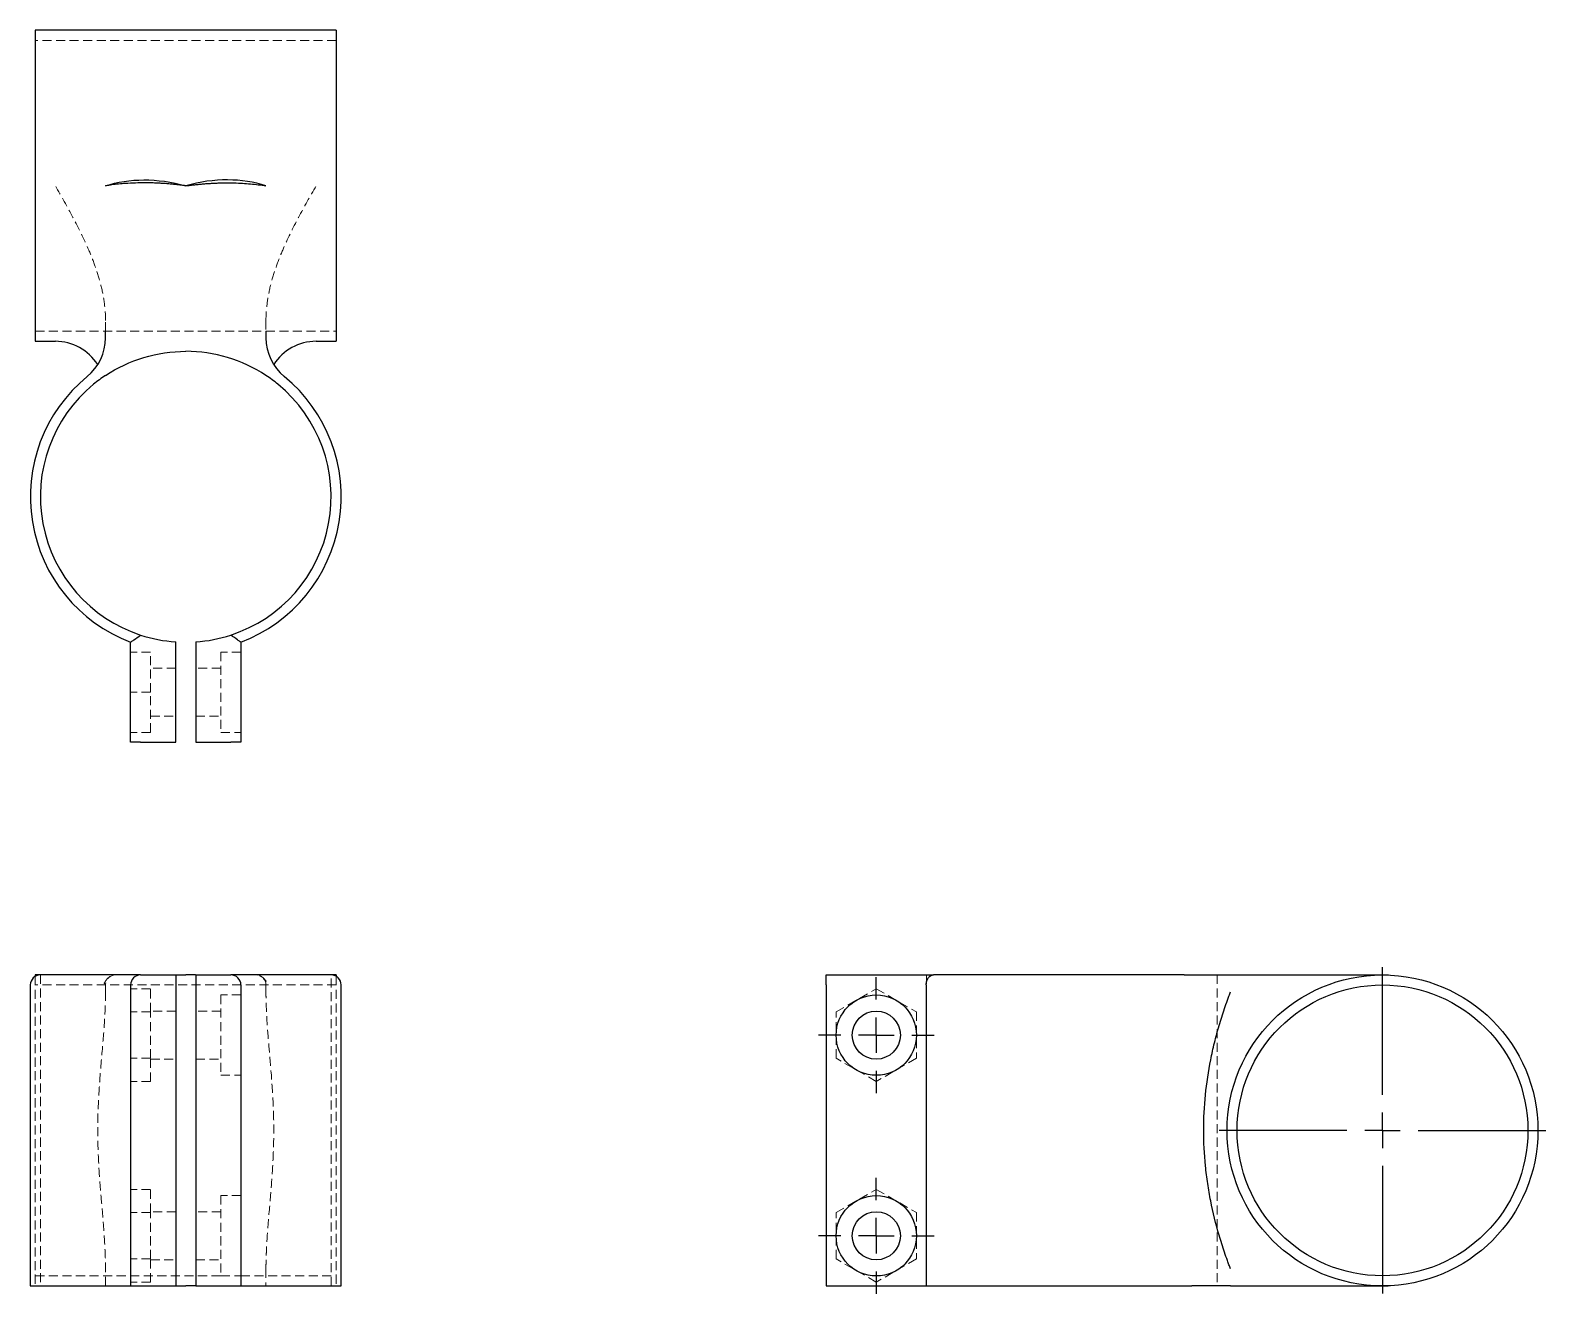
# Model space of a CAD drawing. Header units: millimetres. Extents: x 61 to 274, y 31 to 208.
import ezdxf

# ---------------------------------------------------------------- set-up
doc = ezdxf.new("R2010")
doc.units = ezdxf.units.MM
doc.linetypes.add('HIDDEN', pattern=[1.905, 1.27, -0.635])
doc.layers.add('10', color=7, linetype='Continuous')

# ---------------------------------------------------------------- blocks, each defined once
blk = doc.blocks.new('SW_CENTERMARKSYMBOL_0')
at = {"layer": '10', "color": 0}
for p, q in [((0, 5), (0, 8.14)), ((0, 0), (0, 2.5)), ((-5, 0), (-8.14, 0)), ((0, 0), (-2.5, 0)), ((0, 0), (0, -2.5)), ((0, 0), (2.5, 0)), ((5, 0), (8.14, 0)), ((0, -5), (0, -8.14))]:
    blk.add_line(p, q, dxfattribs=at)
blk = doc.blocks.new('SW_CENTERMARKSYMBOL_1')
at = {"layer": '10', "color": 0}
for p, q in [((0, 5), (0, 8.14)), ((0, 0), (0, 2.5)), ((-5, 0), (-8.14, 0)), ((0, 0), (-2.5, 0)), ((0, 0), (0, -2.5)), ((0, 0), (2.5, 0)), ((5, 0), (8.14, 0)), ((0, -5), (0, -8.14))]:
    blk.add_line(p, q, dxfattribs=at)
blk = doc.blocks.new('SW_CENTERMARKSYMBOL_2')
at = {"layer": '10', "color": 0}
for p, q in [((0, 5), (0, 22.93)), ((0, 0), (0, 2.5)), ((-5, 0), (-22.93, 0)), ((0, 0), (-2.5, 0)), ((0, 0), (0, -2.5)), ((0, 0), (2.5, 0)), ((5, 0), (22.93, 0)), ((0, -5), (0, -22.93))]:
    blk.add_line(p, q, dxfattribs=at)

msp = doc.modelspace()

# ---------------------------------------------------------------- linework, layer by layer
at = {"color": 7, "linetype": 'Continuous', "lineweight": 25}
for p, q in [((104.14, 208), (61.86, 208)), ((61.86, 208), (61.86, 164.32)), ((104.14, 208), (104.14, 164.32)), ((61.86, 164.32), (64.68, 164.32)), ((71.73, 164.81), (71.73, 165.74)), ((94.27, 165.74), (94.27, 164.81)), ((101.32, 164.32), (104.14, 164.32)), ((75.25, 108), (75.25, 122.05)), ((81.59, 108), (81.59, 122.09)), ((84.41, 122.09), (84.41, 108)), ((90.75, 122.05), (90.75, 108)), ((76.66, 108), (75.25, 108)), ((76.66, 108), (81.59, 108)), ((84.41, 108), (89.34, 108)), ((90.75, 108), (89.34, 108)), ((62.57, 75.32), (61.86, 75.32)), ((61.86, 75.32), (61.86, 75.13)), ((76.66, 75.32), (62.57, 75.32)), ((76.66, 75.32), (81.59, 75.32)), ((81.59, 75.32), (81.59, 31.64)), ((81.64, 75.32), (83, 75.32)), ((84.36, 75.32), (83, 75.32)), ((84.41, 75.32), (89.34, 75.32)), ((84.41, 75.32), (84.41, 31.64)), ((103.43, 75.32), (89.34, 75.32)), ((104.14, 75.32), (103.43, 75.32)), ((104.14, 75.32), (104.14, 75.13)), ((173, 75.32), (188.05, 75.32)), ((173, 73.91), (173, 75.32)), ((223.27, 75.32), (188.05, 75.32)), ((223.27, 75.32), (229.81, 75.32)), ((229.81, 75.32), (230.74, 75.32)), ((251.57, 75.32), (251.99, 75.32)), ((251.57, 75.32), (251.99, 75.32)), ((61.16, 73.91), (61.16, 31.64)), ((75.25, 73.91), (75.25, 31.64)), ((90.75, 73.91), (90.75, 31.64)), ((104.84, 31.64), (104.84, 73.91)), ((173, 73.91), (173, 31.64)), ((187.05, 73.91), (187.05, 31.64)), ((61.16, 31.64), (75.25, 31.64)), ((75.25, 31.64), (81.59, 31.64)), ((81.64, 31.64), (83, 31.64)), ((84.36, 31.64), (83, 31.64)), ((84.41, 31.64), (90.75, 31.64)), ((90.75, 31.64), (104.84, 31.64)), ((173, 31.64), (187.05, 31.64)), ((187.05, 31.64), (224.36, 31.64)), ((229.81, 31.64), (224.36, 31.64)), ((229.81, 31.64), (232.25, 31.64)), ((251.99, 31.64), (251.57, 31.64))]:
    msp.add_line(p, q, dxfattribs=at)
at = {"color": 7, "linetype": 'HIDDEN', "lineweight": 18}
for p, q in [((104.14, 206.59), (61.86, 206.59)), ((71.73, 165.74), (71.73, 167.25)), ((94.27, 167.25), (94.27, 165.74)), ((61.86, 165.73), (104.14, 165.73)), ((78.07, 120.66), (75.25, 120.66)), ((78.07, 115.03), (78.07, 120.66)), ((87.93, 120.66), (87.93, 109.39)), ((90.75, 120.66), (87.93, 120.66)), ((81.59, 118.41), (78.07, 118.41)), ((87.93, 118.41), (84.41, 118.41)), ((78.07, 115.03), (75.25, 115.03)), ((78.07, 109.39), (78.07, 115.03)), ((78.07, 111.65), (81.59, 111.65)), ((84.41, 111.65), (87.93, 111.65)), ((78.07, 109.39), (75.25, 109.39)), ((87.93, 109.39), (90.75, 109.39)), ((61.86, 75.13), (61.86, 31.64)), ((62.57, 75.32), (62.57, 31.64)), ((103.43, 31.64), (103.43, 75.32)), ((104.14, 75.13), (104.14, 31.64)), ((187.09, 75.32), (187.09, 31.64)), ((227.91, 75.32), (227.91, 31.64)), ((104.14, 73.91), (61.86, 73.91)), ((71.73, 72.94), (71.73, 73.91)), ((78.07, 73.37), (75.25, 73.37)), ((78.07, 70.12), (78.07, 73.37)), ((87.93, 72.5), (87.93, 61.23)), ((90.75, 72.5), (87.93, 72.5)), ((94.27, 73.91), (94.27, 72.94)), ((174.39, 70.12), (180.03, 73.37)), ((180.03, 73.37), (185.66, 70.12)), ((78.07, 70.12), (75.25, 70.12)), ((81.59, 70.25), (78.07, 70.25)), ((78.07, 63.61), (78.07, 70.12)), ((87.93, 70.25), (84.41, 70.25)), ((174.39, 63.61), (174.39, 70.12)), ((185.66, 70.12), (185.66, 63.61)), ((78.07, 63.61), (75.25, 63.61)), ((78.07, 60.36), (78.07, 63.61)), ((78.07, 63.48), (81.59, 63.48)), ((84.41, 63.48), (87.93, 63.48)), ((180.03, 60.36), (174.39, 63.61)), ((185.66, 63.61), (180.03, 60.36)), ((78.07, 60.36), (75.25, 60.36)), ((87.93, 61.23), (90.75, 61.23)), ((78.07, 45.19), (75.25, 45.19)), ((78.07, 41.94), (78.07, 45.19)), ((174.39, 41.94), (180.03, 45.19)), ((180.03, 45.19), (185.66, 41.94)), ((87.93, 44.32), (87.93, 33.05)), ((90.75, 44.32), (87.93, 44.32)), ((78.07, 41.94), (75.25, 41.94)), ((81.59, 42.06), (78.07, 42.06)), ((78.07, 35.43), (78.07, 41.94)), ((87.93, 42.06), (84.41, 42.06)), ((174.39, 35.43), (174.39, 41.94)), ((185.66, 41.94), (185.66, 35.43)), ((78.07, 35.43), (75.25, 35.43)), ((78.07, 32.17), (78.07, 35.43)), ((78.07, 35.3), (81.59, 35.3)), ((84.41, 35.3), (87.93, 35.3)), ((180.03, 32.17), (174.39, 35.43)), ((185.66, 35.43), (180.03, 32.17)), ((61.86, 33.05), (87.93, 33.05)), ((71.73, 31.64), (71.73, 34.02)), ((78.07, 32.17), (75.25, 32.17)), ((87.93, 33.05), (90.75, 33.05)), ((90.75, 33.05), (104.14, 33.05)), ((94.27, 34.02), (94.27, 31.64))]:
    msp.add_line(p, q, dxfattribs=at)
at = {"color": 7, "linetype": 'Continuous', "lineweight": 25}
for centre, radius in [((251.16, 53.48), 21.84), ((180.03, 66.86), 5.64), ((251.16, 53.48), 20.43), ((180.03, 66.86), 3.38), ((180.03, 38.68), 5.64), ((180.03, 38.68), 3.38)]:
    msp.add_circle(centre, radius, dxfattribs=at)
for centre, radius, start, end in [((64.68, 157.27), 7.05, 32.4468, 90), ((64.68, 164.81), 7.05, 309.3567, 0), ((101.32, 164.81), 7.05, 180, 230.6433), ((101.32, 157.27), 7.05, 90, 147.6535), ((83, 142.48), 21.84, 129.3567, 249.2164), ((83, 142.48), 20.43, 129.3567, 251.92), ((83, 142.48), 20.43, 123.4854, 129.3567), ((83, 142.48), 20.43, 288.08, 50.6433), ((83, 142.48), 21.84, 290.7836, 50.6433), ((83, 142.48), 20.43, 50.6433, 56.5146), ((83, 142.48), 20.43, 251.92, 266.0454), ((83, 142.48), 20.43, 273.9546, 288.08), ((62.57, 73.91), 1.41, 90, 180), ((76.66, 73.91), 1.41, 90, 180), ((89.34, 73.91), 1.41, 0, 90), ((103.43, 73.91), 1.41, 0, 90)]:
    msp.add_arc(centre, radius, start, end, dxfattribs=at)
at = {"color": 7, "linetype": 'HIDDEN', "lineweight": 18}
for centre, start, end in [((73.14, 73.91), 90, 180), ((92.86, 73.91), 0, 90)]:
    msp.add_arc(centre, 1.41, start, end, dxfattribs=at)
for points, knots in [([(71.73, 167.25), (71.73, 168.11), (71.66, 168.96), (71.42, 170.65), (71.26, 171.48), (70.84, 173.13), (70.58, 173.95), (70.02, 175.56), (69.71, 176.35), (68.71, 178.69), (67.95, 180.21), (66.36, 183.2), (65.52, 184.68), (64.68, 186.16)], [0, 0, 0, 0, 0.125, 0.125, 0.25, 0.25, 0.375, 0.375, 0.5, 0.5, 0.75, 0.75, 1, 1, 1, 1]), ([(94.27, 167.25), (94.27, 168.11), (94.34, 168.96), (94.58, 170.65), (94.74, 171.48), (95.16, 173.13), (95.42, 173.95), (95.98, 175.56), (96.29, 176.35), (97.29, 178.69), (98.05, 180.21), (99.64, 183.2), (100.48, 184.68), (101.32, 186.16)], [0, 0, 0, 0, 0.125, 0.125, 0.25, 0.25, 0.375, 0.375, 0.5, 0.5, 0.75, 0.75, 1, 1, 1, 1]), ([(95.37, 161.04), (95.36, 161.06), (95.34, 161.09), (95.22, 161.28), (95.1, 161.5), (95.07, 161.58)], [0, 0, 0, 0, 0.395933, 0.793546, 1, 1, 1, 1]), ([(71.54, 74.15), (71.62, 74.28), (71.77, 74.54), (72.1, 74.94), (72.39, 75.09), (72.51, 75.16)], [0, 0, 0, 0, 0.3461259, 0.7074543, 1, 1, 1, 1]), ([(93.38, 75.22), (93.55, 75.14), (93.87, 74.97), (94.23, 74.55), (94.38, 74.28), (94.46, 74.15)], [0, 0, 0, 0, 0.3469356, 0.6804846, 1, 1, 1, 1]), ([(71.73, 72.94), (71.73, 72.75), (71.73, 72.55), (71.72, 72.16), (71.72, 71.96), (71.7, 71.37), (71.69, 70.98), (71.64, 69.8), (71.6, 69.01), (71.43, 66.62), (71.29, 65.01), (71.08, 62.57), (71.01, 61.76), (70.89, 60.11), (70.83, 59.28), (70.69, 56.79), (70.63, 55.13), (70.63, 51.83), (70.69, 50.17), (70.83, 47.7), (70.88, 46.88), (71.01, 45.23), (71.08, 44.41), (71.29, 41.96), (71.43, 40.35), (71.59, 37.96), (71.64, 37.16), (71.69, 35.98), (71.7, 35.58), (71.72, 34.99), (71.72, 34.8), (71.73, 34.41), (71.73, 34.21), (71.73, 34.02)], [0, 0, 0, 0, 0.015625, 0.015625, 0.03125, 0.03125, 0.0625, 0.0625, 0.125, 0.125, 0.25, 0.25, 0.3125, 0.3125, 0.375, 0.375, 0.5, 0.5, 0.625, 0.625, 0.6875, 0.6875, 0.75, 0.75, 0.875, 0.875, 0.9375, 0.9375, 0.96875, 0.96875, 0.984375, 0.984375, 1, 1, 1, 1]), ([(71.73, 73.91), (71.72, 73.96), (71.7, 74.03), (71.59, 74.11), (71.54, 74.14)], [0, 0, 0, 0, 0.5880988, 1, 1, 1, 1]), ([(94.27, 34.02), (94.27, 34.21), (94.27, 34.41), (94.28, 34.8), (94.28, 34.99), (94.3, 35.58), (94.31, 35.97), (94.36, 37.16), (94.4, 37.95), (94.57, 40.33), (94.71, 41.94), (94.92, 44.38), (94.99, 45.19), (95.11, 46.84), (95.17, 47.67), (95.31, 50.16), (95.37, 51.83), (95.37, 55.17), (95.31, 56.83), (95.12, 60.12), (94.99, 61.76), (94.78, 64.19), (94.71, 64.99), (94.58, 66.61), (94.51, 67.41), (94.4, 69.01), (94.36, 69.8), (94.31, 70.98), (94.3, 71.38), (94.28, 71.96), (94.28, 72.16), (94.27, 72.55), (94.27, 72.75), (94.27, 72.94)], [0, 0, 0, 0, 0.015625, 0.015625, 0.03125, 0.03125, 0.0625, 0.0625, 0.125, 0.125, 0.25, 0.25, 0.3125, 0.3125, 0.375, 0.375, 0.5, 0.5, 0.625, 0.625, 0.75, 0.75, 0.8125, 0.8125, 0.875, 0.875, 0.9375, 0.9375, 0.96875, 0.96875, 0.984375, 0.984375, 1, 1, 1, 1])]:
    msp.add_open_spline(points, degree=3, knots=knots, dxfattribs=at)
at = {"color": 7, "linetype": 'Continuous', "lineweight": 25}
for points in [[(71.73, 186.16), (75.07, 187.24), (78.99, 187.29), (83, 186.16)], [(94.27, 186.16), (90.93, 187.24), (87.01, 187.29), (83, 186.16)], [(71.73, 159.52), (75.07, 161.73), (78.99, 162.91), (83, 162.91)], [(94.27, 159.52), (90.93, 161.73), (87.01, 162.91), (83, 162.91)]]:
    msp.add_open_spline(points, degree=3, dxfattribs=at)
for points, knots in [([(83, 186.16), (82.79, 186.19), (82.37, 186.24), (81.74, 186.32), (81.11, 186.38), (80.48, 186.44), (79.85, 186.49), (79.23, 186.52), (78.6, 186.55), (77.98, 186.57), (77.09, 186.58), (75.94, 186.56), (74.68, 186.5), (73.58, 186.4), (72.64, 186.3), (72.03, 186.2), (71.73, 186.16)], [0, 0, 0, 0, 0.056123, 0.112179, 0.168138, 0.223973, 0.279654, 0.335149, 0.390429, 0.445462, 0.500217, 0.626061, 0.750147, 0.83566, 0.918978, 1, 1, 1, 1]), ([(83, 186.16), (83.21, 186.19), (83.63, 186.24), (84.27, 186.32), (84.9, 186.38), (85.53, 186.44), (86.15, 186.49), (86.78, 186.52), (87.4, 186.55), (88.02, 186.57), (88.83, 186.58), (89.81, 186.57), (90.96, 186.52), (92.09, 186.44), (93.19, 186.32), (93.91, 186.21), (94.27, 186.16)], [0, 0, 0, 0, 0.056642, 0.112989, 0.169055, 0.22485, 0.280388, 0.335681, 0.390742, 0.445583, 0.500217, 0.604028, 0.705806, 0.805655, 0.903681, 1, 1, 1, 1]), ([(75.25, 122.05), (75.25, 122.05), (75.26, 122.06), (75.31, 122.09), (75.34, 122.12), (75.42, 122.17), (75.47, 122.21), (75.58, 122.29), (75.65, 122.33), (75.99, 122.57), (76.33, 122.81), (76.66, 123.05)], [0, 0, 0, 0, 0.125, 0.125, 0.25, 0.25, 0.375, 0.375, 0.5, 0.5, 1, 1, 1, 1]), ([(90.75, 122.05), (90.75, 122.05), (90.74, 122.06), (90.69, 122.09), (90.66, 122.12), (90.58, 122.17), (90.53, 122.21), (90.42, 122.29), (90.35, 122.33), (90.01, 122.57), (89.67, 122.81), (89.34, 123.05)], [0, 0, 0, 0, 0.125, 0.125, 0.25, 0.25, 0.375, 0.375, 0.5, 0.5, 1, 1, 1, 1]), ([(187.05, 73.91), (187.05, 74.01), (187.06, 74.12), (187.09, 74.31), (187.12, 74.41), (187.17, 74.59), (187.21, 74.67), (187.29, 74.83), (187.33, 74.9), (187.57, 75.2), (187.81, 75.32), (188.05, 75.32)], [0, 0, 0, 0, 0.125, 0.125, 0.25, 0.25, 0.375, 0.375, 0.5, 0.5, 1, 1, 1, 1]), ([(230.74, 75.32), (231.69, 75.32), (232.62, 75.32), (234.47, 75.32), (235.38, 75.32), (237.19, 75.32), (238.09, 75.32), (239.83, 75.32), (240.69, 75.32), (243.21, 75.32), (244.83, 75.32), (247.22, 75.32), (248.01, 75.32), (249.59, 75.32), (250.37, 75.32), (251.16, 75.32)], [0, 0, 0, 0, 0.125, 0.125, 0.25, 0.25, 0.375, 0.375, 0.5, 0.5, 0.75, 0.75, 0.875, 0.875, 1, 1, 1, 1]), ([(251.16, 75.32), (251.34, 75.32), (251.7, 75.32), (251.96, 75.32), (251.96, 75.32), (251.96, 75.32)], [0, 0, 0, 0, 0.364285, 0.739033, 1, 1, 1, 1]), ([(229.81, 34.02), (229.74, 34.21), (229.66, 34.41), (229.51, 34.8), (229.44, 34.99), (229.23, 35.58), (229.09, 35.97), (228.69, 37.16), (228.44, 37.95), (227.74, 40.33), (227.34, 41.94), (226.86, 44.38), (226.72, 45.19), (226.47, 46.84), (226.37, 47.67), (226.12, 50.16), (226.04, 51.83), (226.04, 55.17), (226.13, 56.83), (226.45, 60.12), (226.7, 61.76), (227.18, 64.19), (227.35, 64.99), (227.75, 66.61), (227.97, 67.41), (228.44, 69.01), (228.69, 69.8), (229.09, 70.98), (229.23, 71.38), (229.44, 71.96), (229.51, 72.16), (229.66, 72.55), (229.74, 72.75), (229.81, 72.94)], [0, 0, 0, 0, 0.015625, 0.015625, 0.03125, 0.03125, 0.0625, 0.0625, 0.125, 0.125, 0.25, 0.25, 0.3125, 0.3125, 0.375, 0.375, 0.5, 0.5, 0.625, 0.625, 0.75, 0.75, 0.8125, 0.8125, 0.875, 0.875, 0.9375, 0.9375, 0.96875, 0.96875, 0.984375, 0.984375, 1, 1, 1, 1]), ([(232.25, 31.64), (233.11, 31.64), (233.96, 31.64), (235.65, 31.64), (236.48, 31.64), (238.13, 31.64), (238.95, 31.64), (240.56, 31.64), (241.35, 31.64), (243.69, 31.64), (245.21, 31.64), (248.2, 31.64), (249.68, 31.64), (251.16, 31.64)], [0, 0, 0, 0, 0.125, 0.125, 0.25, 0.25, 0.375, 0.375, 0.5, 0.5, 0.75, 0.75, 1, 1, 1, 1]), ([(251.16, 31.64), (251.34, 31.64), (251.7, 31.64), (251.96, 31.64), (251.96, 31.64), (251.96, 31.64)], [0, 0, 0, 0, 0.364138, 0.738736, 1, 1, 1, 1])]:
    msp.add_open_spline(points, degree=3, knots=knots, dxfattribs=at)

# ---------------------------------------------------------------- block references
at = {"layer": '10'}
for name, p in [('SW_CENTERMARKSYMBOL_1', (180.03, 66.86)), ('SW_CENTERMARKSYMBOL_2', (251.16, 53.48)), ('SW_CENTERMARKSYMBOL_0', (180.03, 38.68))]:
    msp.add_blockref(name, p, dxfattribs=at)

doc.saveas('drawing.dxf')
